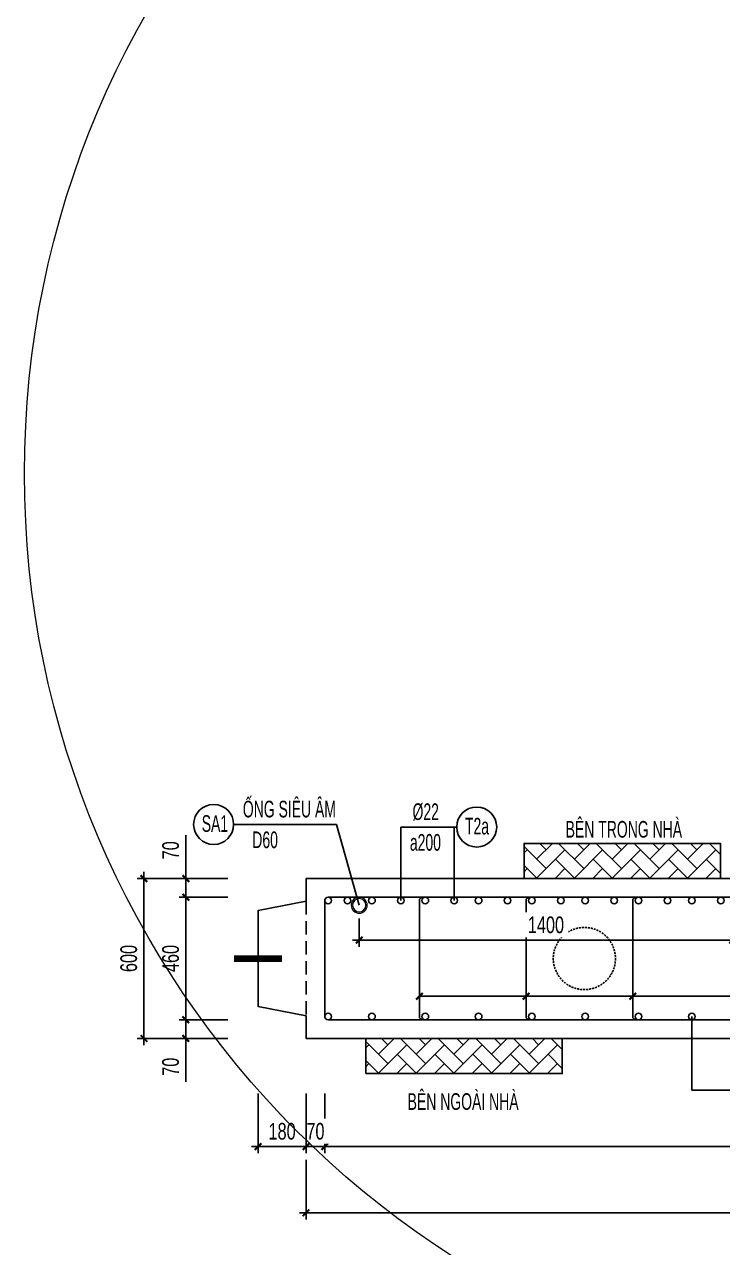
# Model space of a CAD drawing. Header units: millimetres. Extents: x -147841 to 368790, y -162721 to 84261.
# Drawn here: x 279706 to 282325, y -106917 to -102328 of the extents above; entities that cross this region are included whole.
import ezdxf
from ezdxf.enums import TextEntityAlignment as Align

# ---------------------------------------------------------------- set-up
doc = ezdxf.new("R2010")
doc.units = ezdxf.units.MM
doc.header["$LTSCALE"] = 1000
doc.header["$MEASUREMENT"] = 0
doc.header["$PDMODE"] = 1
doc.header["$PDSIZE"] = -10
doc.linetypes.add('DASHED', pattern=[0.75, 0.5, -0.25])
doc.linetypes.add('HIDDEN', pattern=[0.375, 0.25, -0.125])
doc.layers.get('0').update_dxf_attribs({"linetype": 'CONTINUOUS', "lineweight": 18})
doc.layers.get('DEFPOINTS').update_dxf_attribs({"color": 5, "linetype": 'CONTINUOUS', "lineweight": 18})
for name, color, linetype, lineweight in [('0-THAY', 7, 'CONTINUOUS', 18), ('ccu11-Dim', 8, 'CONTINUOUS', 18), ('DIM', 8, 'CONTINUOUS', 18)]:
    doc.layers.add(name, color=color, linetype=linetype, lineweight=lineweight)
for name, color, linetype in [('ccu11-Hatch', 250, 'CONTINUOUS'), ('ccu11-Khuat', 9, 'DASHED'), ('ccu11-Manh', 8, 'CONTINUOUS'), ('ccu11-Thep', 4, 'CONTINUOUS'), ('ccu11-Thepdai', 6, 'CONTINUOUS'), ('KC-Cotthep', 8, 'CONTINUOUS'), ('KC-Dim', 8, 'CONTINUOUS'), ('KC-Text', 31, 'CONTINUOUS'), ('KC-Thay', 7, 'CONTINUOUS'), ('KC-Thep', 4, 'CONTINUOUS')]:
    doc.layers.add(name, color=color, linetype=linetype)
doc.styles.add('ARIAL', font='arial.ttf', dxfattribs={"width": 0.7})
doc.styles.add('ccu11-dim', font='vnsimli.shx', dxfattribs={"width": 0.65, "bigfont": 'bigfont.shx'})
doc.dimstyles.new('2.5-25', dxfattribs={"dimscale": 25, "dimtxt": 2.5, "dimasz": 1, "dimexe": 1, "dimexo": 2, "dimgap": 1, "dimtad": 1, "dimdec": 1, "dimrnd": 5, "dimdsep": 46, "dimtxsty": 'ARIAL', "dimblk": 'ARCHTICK', "dimcen": -1, "dimdle": 1, "dimclrd": 256, "dimclre": 256, "dimclrt": 3, "dimadec": 0, "dimazin": 2, "dimtfac": 0.1, "dimtdec": 1, "dimtmove": 0, "dimatfit": 1, "dimldrblk": 'ARCHTICK', "dimfxl": 1, "dimtvp": 0.833333, "dimtfill": 1, "dimtolj": 1, "dimtzin": 12, "dimarcsym": 0})
doc.dimstyles.new('ccu11-100x4', dxfattribs={"dimscale": 100, "dimtxt": 2.5, "dimasz": 1, "dimexe": 1, "dimexo": 2, "dimgap": 1, "dimtad": 1, "dimdec": 0, "dimlfac": 0.25, "dimdsep": 46, "dimtxsty": 'ccu11-dim', "dimblk": 'ARCHTICK', "dimcen": -1, "dimdle": 1, "dimclrd": 256, "dimclre": 256, "dimclrt": 31, "dimadec": 0, "dimazin": 2, "dimtfac": 0.1, "dimtdec": 0, "dimtmove": 0, "dimatfit": 1, "dimldrblk": 'ARCHTICK', "dimfxl": 1, "dimtvp": 0.833333, "dimtolj": 1, "dimtzin": 12, "dimarcsym": 0})

# ---------------------------------------------------------------- blocks, each defined once
blk = doc.blocks.new('_ARCHTICK')
at = {"color": 0, "linetype": 'ByBlock', "const_width": 0.3}
blk.add_lwpolyline([(-0.5, -0.5), (0.5, 0.5)], dxfattribs=at)
blk = doc.blocks.new('*D1159')
at = {"layer": 'DEFPOINTS', "color": 0, "linetype": 'ByBlock', "ltscale": 30, "transparency": 16777216}
for p in [(280832.7, -106289.4), (286012.7, -106289.4), (280832.7, -106538.1)]:
    blk.add_point(p, dxfattribs=at)
at = {"layer": 'KC-Dim', "linetype": 'ByBlock', "lineweight": -2, "ltscale": 30, "transparency": 16777216}
for p, q in [((280832.7, -106339.4), (280832.7, -106563.1)), ((286012.7, -106339.4), (286012.7, -106563.1)), ((286037.7, -106538.1), (280807.7, -106538.1))]:
    blk.add_line(p, q, dxfattribs=at)
at = {"layer": 'KC-Dim', "linetype": 'ByBlock', "lineweight": -2, "ltscale": 30, "transparency": 16777216, "xscale": 25, "yscale": 25, "zscale": 25, "rotation": 180}
blk.add_blockref('_ARCHTICK', (280832.7, -106538.1), dxfattribs=at)
at = {"layer": 'KC-Dim', "linetype": 'ByBlock', "lineweight": -2, "ltscale": 30, "transparency": 16777216, "xscale": 25, "yscale": 25, "zscale": 25}
blk.add_blockref('_ARCHTICK', (286012.7, -106538.1), dxfattribs=at)
at = {"layer": 'KC-Dim', "color": 3, "linetype": 'ByBlock', "ltscale": 30, "transparency": 16777216, "insert": (283422.7, -106481.2), "char_height": 62.5, "attachment_point": 5, "style": 'ARIAL', "bg_fill": 3, "box_fill_scale": 1.25, "bg_fill_color": 256, "bg_fill_true_color": 13158600, "bg_fill_transparency": 0}
blk.add_mtext('\\A1;5180', dxfattribs=at)
blk = doc.blocks.new('*D1160')
at = {"layer": 'DEFPOINTS', "color": 0, "linetype": 'ByBlock', "ltscale": 30, "transparency": 16777216}
for p in [(280762.7, -106538.1), (286362.7, -106538.1), (280762.7, -106786.7)]:
    blk.add_point(p, dxfattribs=at)
at = {"layer": 'KC-Dim', "linetype": 'ByBlock', "lineweight": -2, "ltscale": 30, "transparency": 16777216}
for p, q in [((280762.7, -106588.1), (280762.7, -106811.7)), ((286362.7, -106588.1), (286362.7, -106811.7)), ((286387.7, -106786.7), (280737.7, -106786.7))]:
    blk.add_line(p, q, dxfattribs=at)
at = {"layer": 'KC-Dim', "linetype": 'ByBlock', "lineweight": -2, "ltscale": 30, "transparency": 16777216, "xscale": 25, "yscale": 25, "zscale": 25, "rotation": 180}
blk.add_blockref('_ARCHTICK', (280762.7, -106786.7), dxfattribs=at)
at = {"layer": 'KC-Dim', "linetype": 'ByBlock', "lineweight": -2, "ltscale": 30, "transparency": 16777216, "xscale": 25, "yscale": 25, "zscale": 25}
blk.add_blockref('_ARCHTICK', (286362.7, -106786.7), dxfattribs=at)
at = {"layer": 'KC-Dim', "color": 3, "linetype": 'ByBlock', "ltscale": 30, "transparency": 16777216, "insert": (283562.7, -106729.8), "char_height": 62.5, "attachment_point": 5, "style": 'ARIAL', "bg_fill": 3, "box_fill_scale": 1.25, "bg_fill_color": 256, "bg_fill_true_color": 13158600, "bg_fill_transparency": 0}
blk.add_mtext('\\A1;5600', dxfattribs=at)
blk = doc.blocks.new('*D1161')
at = {"layer": 'DEFPOINTS', "color": 0, "linetype": 'ByBlock', "ltscale": 30, "transparency": 16777216}
for p in [(280154.6, -105532.5), (280519.6, -105532.5), (280519.6, -106132.5)]:
    blk.add_point(p, dxfattribs=at)
at = {"layer": 'KC-Dim', "linetype": 'ByBlock', "lineweight": -2, "ltscale": 30, "transparency": 16777216}
for p, q in [((280469.6, -105532.5), (280129.6, -105532.5)), ((280154.6, -106157.5), (280154.6, -105507.5)), ((280469.6, -106132.5), (280129.6, -106132.5))]:
    blk.add_line(p, q, dxfattribs=at)
at = {"layer": 'KC-Dim', "linetype": 'ByBlock', "lineweight": -2, "ltscale": 30, "transparency": 16777216, "xscale": 25, "yscale": 25, "zscale": 25}
for p, rotation in [((280154.6, -105532.5), 90), ((280154.6, -106132.5), 270)]:
    blk.add_blockref('_ARCHTICK', p, dxfattribs=dict(at, rotation=rotation))
at = {"layer": 'KC-Dim', "color": 3, "linetype": 'ByBlock', "ltscale": 30, "transparency": 16777216, "insert": (280097.7, -105832.5), "char_height": 62.5, "attachment_point": 5, "rotation": 90, "style": 'ARIAL', "bg_fill": 3, "box_fill_scale": 1.25, "bg_fill_color": 256, "bg_fill_true_color": 13158600, "bg_fill_transparency": 0}
blk.add_mtext('\\A1;600', dxfattribs=at)
blk = doc.blocks.new('*D1162')
at = {"layer": 'DEFPOINTS', "color": 0, "linetype": 'ByBlock', "ltscale": 30, "transparency": 16777216}
for p in [(280519.6, -105602.5), (280311.7, -106062.5), (280519.6, -106062.5)]:
    blk.add_point(p, dxfattribs=at)
at = {"layer": 'KC-Dim', "linetype": 'ByBlock', "lineweight": -2, "ltscale": 30, "transparency": 16777216}
for p, q in [((280311.7, -105577.5), (280311.7, -106087.5)), ((280469.6, -105602.5), (280286.7, -105602.5)), ((280469.6, -106062.5), (280286.7, -106062.5))]:
    blk.add_line(p, q, dxfattribs=at)
at = {"layer": 'KC-Dim', "linetype": 'ByBlock', "lineweight": -2, "ltscale": 30, "transparency": 16777216, "xscale": 25, "yscale": 25, "zscale": 25}
for p, rotation in [((280311.7, -105602.5), 90), ((280311.7, -106062.5), 270)]:
    blk.add_blockref('_ARCHTICK', p, dxfattribs=dict(at, rotation=rotation))
at = {"layer": 'KC-Dim', "color": 3, "linetype": 'ByBlock', "ltscale": 30, "transparency": 16777216, "insert": (280254.8, -105832.5), "char_height": 62.5, "attachment_point": 5, "rotation": 90, "style": 'ARIAL', "bg_fill": 3, "box_fill_scale": 1.25, "bg_fill_color": 256, "bg_fill_true_color": 13158600, "bg_fill_transparency": 0}
blk.add_mtext('\\A1;460', dxfattribs=at)
blk = doc.blocks.new('*D1163')
at = {"layer": 'DEFPOINTS', "color": 0, "linetype": 'ByBlock', "ltscale": 30, "transparency": 16777216}
for p in [(280311.7, -105532.5), (280519.6, -105532.5), (280519.6, -105602.5)]:
    blk.add_point(p, dxfattribs=at)
at = {"layer": 'KC-Dim', "linetype": 'ByBlock', "lineweight": -2, "ltscale": 30, "transparency": 16777216}
for p, q in [((280311.7, -105532.5), (280311.7, -105370.3)), ((280469.6, -105532.5), (280286.7, -105532.5)), ((280311.7, -105602.5), (280311.7, -105532.5)), ((280469.6, -105602.5), (280286.7, -105602.5)), ((280311.7, -105602.5), (280311.7, -105627.5))]:
    blk.add_line(p, q, dxfattribs=at)
at = {"layer": 'KC-Dim', "linetype": 'ByBlock', "lineweight": -2, "ltscale": 30, "transparency": 16777216, "xscale": 25, "yscale": 25, "zscale": 25}
for p, rotation in [((280311.7, -105532.5), 270), ((280311.7, -105602.5), 90)]:
    blk.add_blockref('_ARCHTICK', p, dxfattribs=dict(at, rotation=rotation))
at = {"layer": 'KC-Dim', "color": 3, "linetype": 'ByBlock', "ltscale": 30, "transparency": 16777216, "insert": (280254.8, -105426.4), "char_height": 62.5, "attachment_point": 5, "rotation": 90, "style": 'ARIAL', "bg_fill": 3, "box_fill_scale": 1.25, "bg_fill_color": 256, "bg_fill_true_color": 13158600, "bg_fill_transparency": 0}
blk.add_mtext('\\A1;70', dxfattribs=at)
blk = doc.blocks.new('*D1164')
at = {"layer": 'DEFPOINTS', "color": 0, "linetype": 'ByBlock', "ltscale": 30, "transparency": 16777216}
for p in [(280519.6, -106062.5), (280311.7, -106132.5), (280519.6, -106132.5)]:
    blk.add_point(p, dxfattribs=at)
at = {"layer": 'KC-Dim', "linetype": 'ByBlock', "lineweight": -2, "ltscale": 30, "transparency": 16777216}
for p, q in [((280311.7, -106062.5), (280311.7, -106037.5)), ((280469.6, -106062.5), (280286.7, -106062.5)), ((280311.7, -106062.5), (280311.7, -106132.5)), ((280469.6, -106132.5), (280286.7, -106132.5)), ((280311.7, -106132.5), (280311.7, -106294.7))]:
    blk.add_line(p, q, dxfattribs=at)
at = {"layer": 'KC-Dim', "linetype": 'ByBlock', "lineweight": -2, "ltscale": 30, "transparency": 16777216, "xscale": 25, "yscale": 25, "zscale": 25}
for p, rotation in [((280311.7, -106062.5), 270), ((280311.7, -106132.5), 90)]:
    blk.add_blockref('_ARCHTICK', p, dxfattribs=dict(at, rotation=rotation))
at = {"layer": 'KC-Dim', "color": 3, "linetype": 'ByBlock', "ltscale": 30, "transparency": 16777216, "insert": (280254.8, -106238.6), "char_height": 62.5, "attachment_point": 5, "rotation": 90, "style": 'ARIAL', "bg_fill": 3, "box_fill_scale": 1.25, "bg_fill_color": 256, "bg_fill_true_color": 13158600, "bg_fill_transparency": 0}
blk.add_mtext('\\A1;70', dxfattribs=at)
blk = doc.blocks.new('*D1165')
at = {"layer": 'DEFPOINTS', "color": 0, "ltscale": 3000, "transparency": 16777216}
for p in [(280762.7, -106289.4), (280832.7, -106289.4)]:
    blk.add_point(p, dxfattribs=at)
at = {"layer": 'KC-Dim', "lineweight": -2, "ltscale": 3000, "transparency": 16777216}
for p, q in [((280762.7, -106339.4), (280762.7, -106563.1)), ((280832.7, -106339.4), (280832.7, -106563.1)), ((280857.7, -106538.1), (280737.7, -106538.1))]:
    blk.add_line(p, q, dxfattribs=at)
at = {"layer": 'KC-Dim', "lineweight": -2, "ltscale": 3000, "transparency": 16777216, "xscale": 25, "yscale": 25, "zscale": 25, "rotation": 180}
blk.add_blockref('_ARCHTICK', (280762.7, -106538.1), dxfattribs=at)
at = {"layer": 'KC-Dim', "lineweight": -2, "ltscale": 3000, "transparency": 16777216, "xscale": 25, "yscale": 25, "zscale": 25}
blk.add_blockref('_ARCHTICK', (280832.7, -106538.1), dxfattribs=at)
at = {"layer": 'KC-Dim', "color": 3, "ltscale": 3000, "transparency": 16777216, "insert": (280797.7, -106481.2), "char_height": 62.5, "attachment_point": 5, "style": 'ARIAL', "bg_fill": 3, "box_fill_scale": 1.25, "bg_fill_color": 256, "bg_fill_true_color": 13158600, "bg_fill_transparency": 0}
blk.add_mtext('\\A1;70', dxfattribs=at)
at = {"layer": 'DEFPOINTS', "color": 0, "ltscale": 3000, "transparency": 16777216}
blk.add_point((280762.7, -106538.1), dxfattribs=at)
blk = doc.blocks.new('*D1166')
at = {"layer": 'DEFPOINTS', "color": 0, "ltscale": 3000, "transparency": 16777216}
for p in [(280582.7, -106289.4), (280762.7, -106289.4), (280582.7, -106538.1)]:
    blk.add_point(p, dxfattribs=at)
at = {"layer": 'KC-Dim', "lineweight": -2, "ltscale": 3000, "transparency": 16777216}
for p, q in [((280582.7, -106339.4), (280582.7, -106563.1)), ((280762.7, -106339.4), (280762.7, -106563.1)), ((280787.7, -106538.1), (280557.7, -106538.1))]:
    blk.add_line(p, q, dxfattribs=at)
at = {"layer": 'KC-Dim', "color": 3, "ltscale": 3000, "transparency": 16777216, "insert": (280672.7, -106481.2), "char_height": 62.5, "attachment_point": 5, "style": 'ARIAL', "bg_fill": 3, "box_fill_scale": 1.25, "bg_fill_color": 256, "bg_fill_true_color": 13158600, "bg_fill_transparency": 0}
blk.add_mtext('\\A1;180', dxfattribs=at)
at = {"layer": 'KC-Dim', "lineweight": -2, "ltscale": 3000, "transparency": 16777216, "xscale": 25, "yscale": 25, "zscale": 25, "rotation": 180}
blk.add_blockref('_ARCHTICK', (280582.7, -106538.1), dxfattribs=at)
at = {"layer": 'KC-Dim', "lineweight": -2, "ltscale": 3000, "transparency": 16777216, "xscale": 25, "yscale": 25, "zscale": 25}
blk.add_blockref('_ARCHTICK', (280762.7, -106538.1), dxfattribs=at)
blk = doc.blocks.new('*U1143')
at = {"layer": 'ccu11-Thepdai', "flags": 128}
blk.add_lwpolyline([(-50, 230), (37.5, 230, -0.414214), (50, 217.5), (50, -114.4), (50, -217.5, -0.414214), (37.5, -230), (-50, -230)], format="xyb", dxfattribs=at)
blk = doc.blocks.new('*U1144')
at = {"layer": 'DIM', "color": 0, "linetype": 'ByBlock', "lineweight": -2, "transparency": 16777216}
for p in [(0, 0), (400, 0), (800, 0), (1200, 0), (1600, 0)]:
    blk.add_blockref('*U1143', p, dxfattribs=at)
blk = doc.blocks.new('A$C260038B3')
at = {"layer": '0-THAY', "linetype": 'Continuous'}
for radius in [120, 100]:
    blk.add_circle((0, 0), radius, dxfattribs=at)
blk = doc.blocks.new('*D1167')
at = {"layer": 'DEFPOINTS', "color": 0, "linetype": 'ByBlock', "ltscale": 30, "transparency": 16777216}
for p in [(280962.2, -105632.5), (282362.2, -105632.5), (282362.2, -105763.4)]:
    blk.add_point(p, dxfattribs=at)
at = {"layer": 'KC-Dim', "linetype": 'ByBlock', "lineweight": -2, "ltscale": 30, "transparency": 16777216}
for p, q in [((280962.2, -105682.5), (280962.2, -105788.4)), ((282362.2, -105682.5), (282362.2, -105788.4)), ((280937.2, -105763.4), (282387.2, -105763.4))]:
    blk.add_line(p, q, dxfattribs=at)
at = {"layer": 'KC-Dim', "linetype": 'ByBlock', "lineweight": -2, "ltscale": 30, "transparency": 16777216, "xscale": 25, "yscale": 25, "zscale": 25, "rotation": 180}
blk.add_blockref('_ARCHTICK', (280962.2, -105763.4), dxfattribs=at)
at = {"layer": 'KC-Dim', "linetype": 'ByBlock', "lineweight": -2, "ltscale": 30, "transparency": 16777216, "xscale": 25, "yscale": 25, "zscale": 25}
blk.add_blockref('_ARCHTICK', (282362.2, -105763.4), dxfattribs=at)
at = {"layer": 'KC-Dim', "color": 3, "linetype": 'ByBlock', "ltscale": 30, "transparency": 16777216, "insert": (281662.2, -105706.5), "char_height": 62.5, "attachment_point": 5, "style": 'ARIAL', "bg_fill": 3, "box_fill_scale": 1.25, "bg_fill_color": 256, "bg_fill_true_color": 13158600, "bg_fill_transparency": 0}
blk.add_mtext('\\A1;1400', dxfattribs=at)
blk = doc.blocks.new('*U1137')
at = {"layer": 'ccu11-Thep'}
blk.add_circle((0, 0), 12.5, dxfattribs=at)
blk = doc.blocks.new('*U1138')
at = {"layer": 'KC-Thep', "color": 0, "linetype": 'ByBlock', "lineweight": -2, "transparency": 16777216}
for p in [(-5000, 0), (-4800, 0), (-4600, 0), (-4400, 0), (-4200, 0), (-4000, 0), (-3800, 0), (-3600, 0), (-3400, 0), (-3200, 0), (-3000, 0), (-2800, 0), (-2600, 0), (-2400, 0), (-2200, 0), (-2000, 0), (-1800, 0), (-1600, 0), (-1400, 0), (-1200, 0), (-1000, 0), (-800, 0), (-600, 0), (-400, 0), (-200, 0), (0, 0)]:
    blk.add_blockref('*U1137', p, dxfattribs=at)
blk = doc.blocks.new('*U1139')
at = {"layer": 'ccu11-Thep'}
blk.add_circle((0, 0), 12.5, dxfattribs=at)
blk = doc.blocks.new('*U1140')
at = {"layer": 'KC-Thep', "color": 0, "linetype": 'ByBlock', "lineweight": -2, "transparency": 16777216}
for p in [(-5000, 0), (-4800, 0), (-4600, 0), (-4400, 0), (-4200, 0), (-4000, 0), (-3800, 0), (-3600, 0), (-3400, 0), (-3200, 0), (-3000, 0), (-2800, 0), (-2600, 0), (-2400, 0), (-2200, 0), (-2000, 0), (-1800, 0), (-1600, 0), (-1400, 0), (-1200, 0), (-1000, 0), (-800, 0), (-600, 0), (-400, 0), (-200, 0), (0, 0)]:
    blk.add_blockref('*U1139', p, dxfattribs=at)
blk = doc.blocks.new('*U1141')
at = {"layer": 'ccu11-Thep'}
blk.add_circle((0, 0), 12.5, dxfattribs=at)
blk = doc.blocks.new('*U1142')
at = {"layer": 'KC-Thep', "color": 0, "linetype": 'ByBlock', "lineweight": -2, "transparency": 16777216}
for p in [(-2600, 0), (-2400, 0), (-2200, 0), (-2000, 0), (-1800, 0), (-1600, 0), (-1400, 0), (-1200, 0), (-1000, 0), (-800, 0), (-600, 0), (-400, 0), (-200, 0), (0, 0)]:
    blk.add_blockref('*U1141', p, dxfattribs=at)
blk = doc.blocks.new('att_thep_2')
blk.add_circle((-300, 0), 300)
at = {"color": 3, "style": 'ARIAL', "width": 0.6}
blk.add_attdef('DK', text='', height=250, dxfattribs=at).set_placement((467, 105), align=Align.CENTER)
at = {"color": 31, "style": 'ARIAL', "width": 0.6}
blk.add_attdef('SH', text='', height=250, dxfattribs=at).set_placement((-281, -111), align=Align.CENTER)
at = {"color": 2, "style": 'ARIAL', "width": 0.6}
blk.add_attdef('KC', text='', height=250, dxfattribs=at).set_placement((472, -355), align=Align.CENTER)

msp = doc.modelspace()

# ---------------------------------------------------------------- hatches: boundary and pattern name
at = {"layer": 'ccu11-Hatch', "ltscale": 3000}
h = msp.add_hatch(dxfattribs=at)
h.set_pattern_fill('AR-HBONE', color=256, scale=12.5, style=0)
h.set_pattern_definition([(315, (214522.937, -93297.76), (6e-15, -70.710678), [150, -50]), (225, (214558.29, -93333.114), (6e-15, -70.710678), [150, -50])])
h.paths.add_polyline_path([(282316.94, -105532.51), (281580.19, -105532.51), (281580.19, -105400.91), (282316.94, -105400.91)])
h = msp.add_hatch(dxfattribs=at)
h.set_pattern_fill('AR-HBONE', color=256, scale=12.5, style=0)
h.set_pattern_definition([(315, (213929.454, -94029.356), (6e-15, -70.710678), [150, -50]), (225, (213964.81, -94064.71), (6e-15, -70.710678), [150, -50])])
h.paths.add_polyline_path([(281723.45, -106264.11), (280986.7, -106264.11), (280986.7, -106132.51), (281723.45, -106132.51)])

# ---------------------------------------------------------------- linework, layer by layer
for points in [[(281580.19, -105532.51), (282316.94, -105532.51), (282316.94, -105400.91), (281580.19, -105400.91)], [(280986.7, -106264.11), (281723.45, -106264.11), (281723.45, -106132.51), (280986.7, -106132.51)]]:
    msp.add_lwpolyline(points, close=True, dxfattribs=at)
at = {"layer": 'ccu11-Khuat', "ltscale": 0.1}
msp.add_line((280762.66, -105617.51), (280762.66, -106047.51), dxfattribs=at)
at = {"layer": 'ccu11-Thep', "const_width": 25}
msp.add_lwpolyline([(280672.66, -105832.51), (280492.66, -105832.51)], dxfattribs=at)
at = {"layer": 'ccu11-Thep'}
for centre in [(280845.16, -105615.01), (280845.16, -106050.01)]:
    msp.add_circle(centre, 12.5, dxfattribs=at)
at = {"layer": 'ccu11-Thep', "linetype": 'HIDDEN', "ltscale": 0.03}
msp.add_circle((281806.43, -105832.51, 242.3), 116.6, dxfattribs=at)
at = {"layer": 'ccu11-Thepdai'}
msp.add_lwpolyline([(283618.16, -106062.51), (280845.16, -106062.51, -0.4142136), (280832.66, -106050.01), (280832.66, -105615.01, -0.4142136), (280845.16, -105602.51), (283618.16, -105602.51, -0.4142136), (283630.66, -105615.01), (283630.66, -106050.01, -0.4142136)], format="xyb", close=True, dxfattribs=at)
at = {"layer": 'KC-Thay', "flags": 128}
msp.add_lwpolyline([(286362.66, -106047.51), (286362.66, -106132.51), (280762.66, -106132.51), (280762.66, -106047.51), (280582.66, -106012.51), (280582.66, -105652.51), (280762.66, -105617.51), (280762.66, -105532.51), (283562.66, -105532.51), (284287.36, -102827.87), (284369.46, -102849.87), (284356.68, -103032.8), (284704.42, -103125.97), (284784.81, -102961.17), (284866.92, -102983.17), (284183.82, -105532.51), (286362.66, -105532.51), (286362.66, -105617.51), (286182.66, -105652.51), (286182.66, -106012.51)], close=True, dxfattribs=at)

# ---------------------------------------------------------------- block references
at = {"layer": 'ccu11-Dim', "ltscale": 3000, "extrusion": (0, 0, -1), "xscale": 0.25, "yscale": 0.25, "zscale": -0.25}
msp.add_blockref('A$C260038B3', (-280962.19, -105632.51), dxfattribs=at)
at = {"layer": 'ccu11-Manh', "ltscale": 3000, "xscale": 25, "yscale": 25, "zscale": 25, "rotation": 180}
for p in [(281587.66, -105974.21), (281987.66, -105974.21)]:
    msp.add_blockref('_ARCHTICK', p, dxfattribs=at)
at = {"layer": 'DIM', "xscale": -1}
msp.add_blockref('*U1144', (282837.66, -105832.51), dxfattribs=at)
at = {"layer": 'KC-Cotthep'}
ref = msp.add_blockref('att_thep_2', (281327.61, -105339.14), dxfattribs=dict(at, xscale=-0.25, yscale=0.25, zscale=0.25))
ref.add_attrib('KC', 'a200', dxfattribs={"layer": '0', "color": 2, "height": 62.5, "style": 'ARIAL', "width": 0.6}).set_placement((281210.25, -105427.96), align=Align.CENTER)
ref.add_attrib('DK', '%%C22', dxfattribs={"layer": '0', "color": 2, "height": 62.5, "style": 'ARIAL', "width": 0.6}).set_placement((281211.34, -105312.78), align=Align.CENTER)
ref.add_attrib('SH', 'T2a', dxfattribs={"layer": '0', "color": 31, "height": 62.5, "style": 'ARIAL', "width": 0.6}).set_placement((281403.63, -105367.01), align=Align.CENTER)
at = {"layer": 'KC-Thep'}
msp.add_blockref('*U1138', (286009.7, -106050.01), dxfattribs=at)

# ---------------------------------------------------------------- texts
at = {"layer": 'KC-Text', "color": 1, "style": 'ARIAL', "width": 0.6}
msp.add_text('BÊN TRONG NHÀ', height=62.5, dxfattribs=at).set_placement((281954.47, -105378.9), align=Align.CENTER)

# ---------------------------------------------------------------- dimensions: what is measured, and where the dimension line sits
at = {"layer": 'KC-Dim', "linetype": 'ByBlock', "ltscale": 30}
dim = msp.add_linear_dim(base=(280832.66, -106538.13), p1=(286012.66, -106289.41), p2=(280832.66, -106289.41), angle=180, dimstyle='2.5-25', dxfattribs=at)
dim.commit()
dim.dimension.update_dxf_attribs({"geometry": '*D1159', "text_midpoint": (283422.66, -106481.22)})

# ---------------------------------------------------------------- next in the draw order: texts
at = {"layer": 'KC-Text', "color": 1, "style": 'ARIAL', "width": 0.6}
msp.add_text('BÊN NGOÀI NHÀ', height=62.5, dxfattribs=at).set_placement((281351.61, -106400.4), align=Align.CENTER)

# ---------------------------------------------------------------- next in the draw order: dimensions: what is measured, and where the dimension line sits
at = {"layer": 'KC-Dim', "linetype": 'ByBlock', "ltscale": 30}
for base, p1, p2, angle, picture, middle in [((280154.58, -105532.51), (280519.58, -106132.51), (280519.58, -105532.51), 90, '*D1161', (280097.67, -105832.51)), ((280762.66, -106786.68), (286362.66, -106538.13), (280762.66, -106538.13), 180, '*D1160', (283562.66, -106729.77))]:
    dim = msp.add_linear_dim(base=base, p1=p1, p2=p2, angle=angle, dimstyle='2.5-25', dxfattribs=at)
    dim.commit()
    dim.dimension.update_dxf_attribs({"geometry": picture, "text_midpoint": middle})
dim = msp.add_linear_dim(base=(282362.19, -105763.43), p1=(280962.19, -105632.51), p2=(282362.19, -105632.5), dimstyle='2.5-25', dxfattribs=at)
dim.commit()
dim.dimension.update_dxf_attribs({"geometry": '*D1167', "text_midpoint": (281662.19, -105706.52)})

# ---------------------------------------------------------------- next in the draw order: leaders
at = {"layer": 'ccu11-Manh', "ltscale": 3000}
msp.add_leader([(281187.66, -105974.21), (285450.64, -105974.21), (285450.64, -106325.88)], dimstyle='ccu11-100x4', override={"dimasz": 0.25, "dimtad": 0}, dxfattribs=at)
at = {"layer": 'ccu11-Manh', "ltscale": 10}
msp.add_leader([(282209.7, -106050.01), (282209.7, -106325.88), (282657.31, -106325.88)], dimstyle='ccu11-100x4', override={"dimgap": 1, "dimtad": 0, "dimldrblk": 'None'}, dxfattribs=at)

# ---------------------------------------------------------------- next in the draw order: block references
at = {"layer": 'KC-Thep'}
for name, p in [('*U1142', (283518.16, -105615.01)), ('*U1140', (286009.7, -105615.01))]:
    msp.add_blockref(name, p, dxfattribs=at)

# ---------------------------------------------------------------- next in the draw order: dimensions: what is measured, and where the dimension line sits
at = {"layer": 'KC-Dim', "linetype": 'ByBlock', "ltscale": 30}
dim = msp.add_linear_dim(base=(280311.73, -106062.51), p1=(280519.58, -105602.51), p2=(280519.58, -106062.51), angle=90, dimstyle='2.5-25', dxfattribs=at)
dim.commit()
dim.dimension.update_dxf_attribs({"geometry": '*D1162', "text_midpoint": (280254.82, -105832.51)})
at = {"layer": 'KC-Dim', "ltscale": 3000}
dim = msp.add_linear_dim(base=(280762.66, -106538.13), p1=(280832.66, -106289.41), p2=(280762.66, -106289.41), angle=180, dimstyle='2.5-25', dxfattribs=at)
dim.commit()
dim.dimension.update_dxf_attribs({"geometry": '*D1165', "text_midpoint": (280797.66, -106538.13), "dimtype": 160})

# ---------------------------------------------------------------- next in the draw order: leaders
at = {"layer": 'ccu11-Manh', "ltscale": 10}
for points in [[(281118.16, -105615.01), (281118.16, -105339.14), (281327.61, -105339.14)], [(281318.16, -105615.01), (281318.16, -105339.14), (281327.64, -105339.14)]]:
    msp.add_leader(points, dimstyle='ccu11-100x4', override={"dimgap": 1, "dimtad": 0, "dimldrblk": 'None'}, dxfattribs=at)

# ---------------------------------------------------------------- next in the draw order: dimensions: what is measured, and where the dimension line sits
at = {"layer": 'KC-Dim', "linetype": 'ByBlock', "ltscale": 30}
for base, p1, p2, picture, middle in [((280311.73, -105532.51), (280519.58, -105602.51), (280519.58, -105532.51), '*D1163', (280254.82, -105426.43)), ((280311.73, -106132.51), (280519.58, -106062.51), (280519.58, -106132.51), '*D1164', (280254.82, -106238.59))]:
    dim = msp.add_linear_dim(base=base, p1=p1, p2=p2, angle=90, dimstyle='2.5-25', dxfattribs=at)
    dim.commit()
    dim.dimension.update_dxf_attribs({"geometry": picture, "text_midpoint": middle})
at = {"layer": 'KC-Dim', "ltscale": 3000}
dim = msp.add_linear_dim(base=(280582.66, -106538.13), p1=(280762.66, -106289.41), p2=(280582.66, -106289.41), angle=180, dimstyle='2.5-25', override={"dimtmove": 1}, dxfattribs=at)
dim.commit()
dim.dimension.update_dxf_attribs({"geometry": '*D1166', "text_midpoint": (280672.66, -106538.13), "dimtype": 160})

# ---------------------------------------------------------------- next in the draw order: linework, layer by layer
at = {"layer": 'DEFPOINTS', "ltscale": 3000}
msp.add_circle((283195, -104013.22), 3488.53, dxfattribs=at)

# ---------------------------------------------------------------- next in the draw order: block references
at = {"layer": 'KC-Cotthep'}
ref = msp.add_blockref('att_thep_2', (280491.02, -105329.46), dxfattribs=dict(at, xscale=0.25, yscale=0.25, zscale=0.25))
ref.add_attrib('KC', 'D60', dxfattribs={"layer": '0', "color": 2, "height": 62.5, "style": 'ARIAL', "width": 0.6}).set_placement((280608.99, -105418.29), align=Align.CENTER)
ref.add_attrib('DK', 'ỐNG SIÊU ÂM', dxfattribs={"layer": '0', "color": 15, "height": 62.5, "style": 'ARIAL', "width": 0.6}).set_placement((280700.08, -105303.11), align=Align.CENTER)
ref.add_attrib('SH', 'SA1', dxfattribs={"layer": '0', "color": 31, "height": 62.5, "style": 'ARIAL', "width": 0.6}).set_placement((280420.78, -105357.33), align=Align.CENTER)

# ---------------------------------------------------------------- next in the draw order: leaders
at = {"layer": 'ccu11-Manh', "ltscale": 10}
msp.add_leader([(280962.19, -105632.51), (280877.11, -105329.46), (280491.02, -105329.46)], dimstyle='ccu11-100x4', override={"dimgap": 1, "dimtad": 0, "dimldrblk": 'None'}, dxfattribs=at)

doc.saveas('drawing.dxf')
